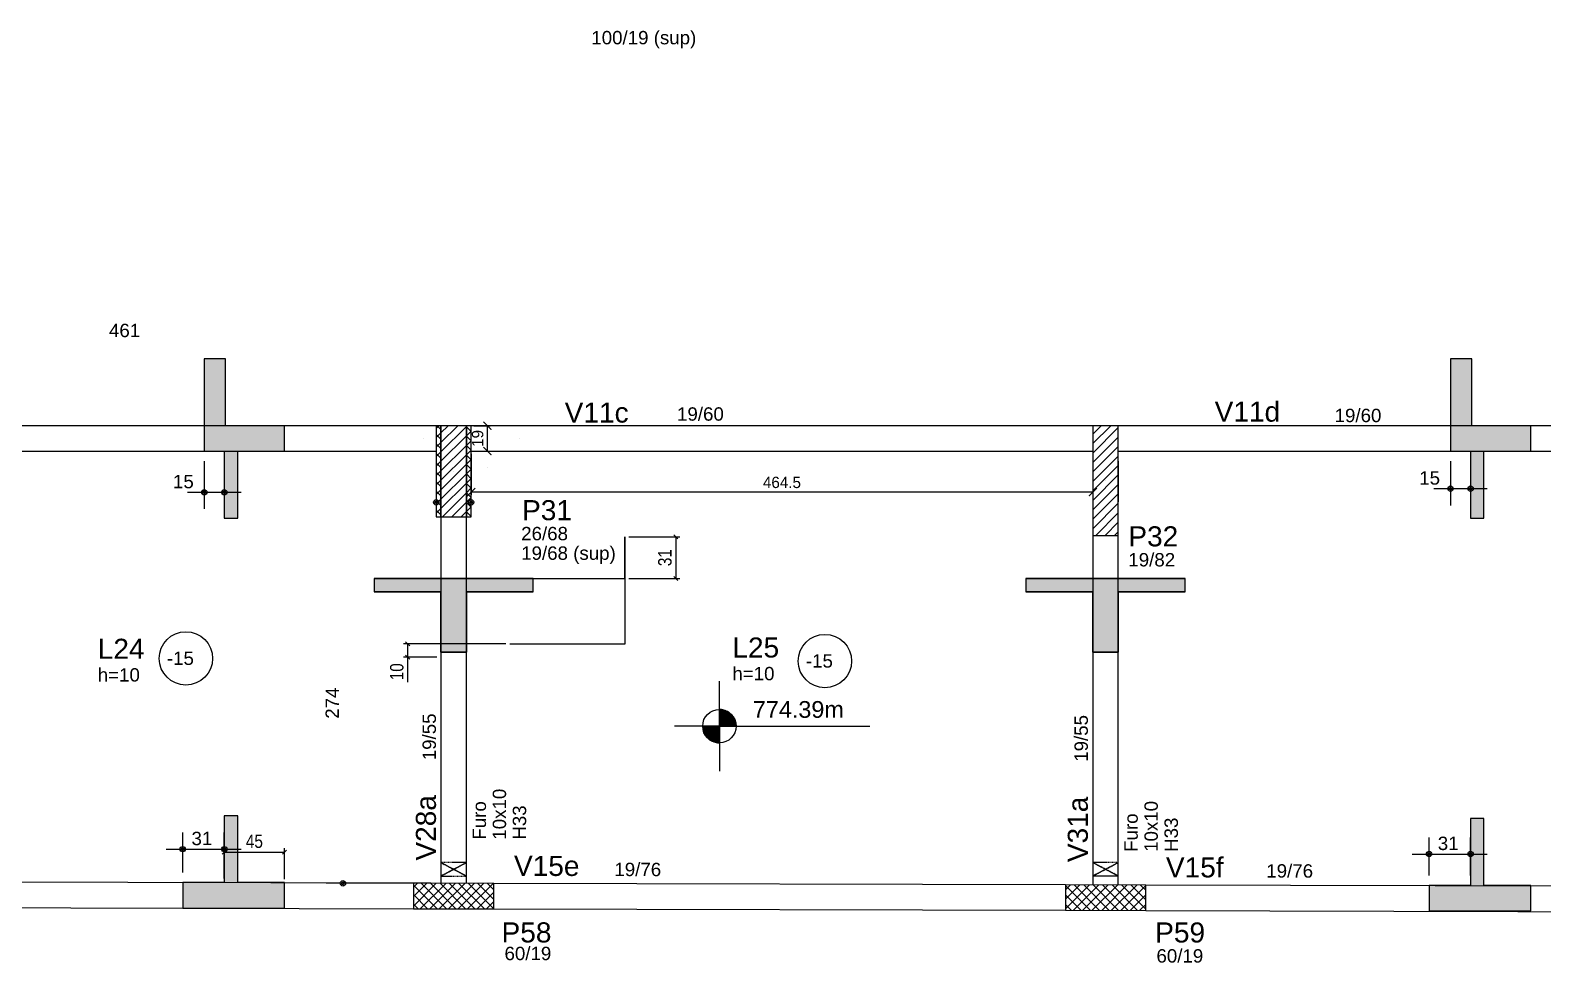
# Model space of a CAD drawing. Header units: millimetres. Extents: x 1659 to 9159, y 667 to 9133.
# Drawn here: x 6010 to 7140, y 6426 to 7123 of the extents above; entities that cross this region are included whole.
import ezdxf

# ---------------------------------------------------------------- set-up
doc = ezdxf.new("R2010")
doc.units = ezdxf.units.MM
doc.linetypes.add('ESTILO_TQS_0001', pattern=[1, 0.7, -0.3])
for name, color, linetype in [('00 - FELIPE', 2, 'Continuous'), ('1', 1, 'Continuous'), ('10', 10, 'Continuous'), ('3', 3, 'Continuous'), ('4', 4, 'Continuous'), ('6', 6, 'Continuous'), ('Painéis', 200, 'Continuous')]:
    doc.layers.add(name, color=color, linetype=linetype)
doc.styles.add('COTA TECNICA', font='techl___.ttf', dxfattribs={"height": 10})
doc.styles.add('ROMAS860', font='ROMAS860.SHX')
doc.styles.get("Standard").update_dxf_attribs({"font": 'arial.ttf'})
doc.dimstyles.new('cota', dxfattribs={"dimtxt": 8.5, "dimasz": 6, "dimexe": 2, "dimexo": 2, "dimgap": 3, "dimtad": 1, "dimdec": 1, "dimzin": 9, "dimdsep": 46, "dimtxsty": 'ROMAS860', "dimblk": 'ARCHTICK', "dimcen": 0.09, "dimclrd": 241, "dimclre": 241, "dimclrt": 2, "dimadec": 0, "dimazin": 2, "dimtfac": 1, "dimtdec": 1, "dimtix": 1, "dimtmove": 0, "dimatfit": 2, "dimfxl": 0, "dimtolj": 1, "dimtzin": 0, "dimlwd": -1, "dimlwe": -1, "dimarcsym": 0})
doc.dimstyles.new('PAINEL', dxfattribs={"dimtxt": 10, "dimasz": 3, "dimexe": 3, "dimexo": 3, "dimgap": 3, "dimtad": 1, "dimdec": 1, "dimzin": 12, "dimdsep": 46, "dimtxsty": 'COTA TECNICA', "dimblk1": 'OBLIQUE', "dimblk2": 'OBLIQUE', "dimsah": 1, "dimcen": 0.9, "dimclrd": 4, "dimclre": 4, "dimclrt": 240, "dimadec": 1, "dimazin": 3, "dimtfac": 1, "dimtdec": 1, "dimtmove": 0, "dimatfit": 3, "dimfxl": 0, "dimtolj": 1, "dimtzin": 12, "dimarcsym": 0})

# ---------------------------------------------------------------- blocks, each defined once
blk = doc.blocks.new('_Oblique')
at = {"color": 0, "linetype": 'ByBlock', "lineweight": -2}
blk.add_line((-0.5, -0.5), (0.5, 0.5), dxfattribs=at)
blk = doc.blocks.new('*D202')
at = {"layer": 'Defpoints', "color": 0}
for p in [(6200.3, 6509), (6155.3, 6486.2), (6200.3, 6485.9)]:
    blk.add_point(p, dxfattribs=at)
at = {"layer": 'Painéis', "color": 4, "lineweight": -2}
for p, q in [((6155.3, 6489.2), (6155.3, 6512)), ((6155.3, 6509), (6200.3, 6509)), ((6200.3, 6488.9), (6200.3, 6512))]:
    blk.add_line(p, q, dxfattribs=at)
at = {"layer": 'Painéis', "color": 4, "lineweight": -2, "xscale": 3, "yscale": 3, "zscale": 3, "rotation": 180}
blk.add_blockref('_Oblique', (6155.3, 6509), dxfattribs=at)
at = {"layer": 'Painéis', "color": 4, "lineweight": -2, "xscale": 3, "yscale": 3, "zscale": 3}
blk.add_blockref('_Oblique', (6200.3, 6509), dxfattribs=at)
at = {"layer": 'Painéis', "color": 240, "insert": (6177.8, 6517.1), "char_height": 10, "attachment_point": 5, "style": 'COTA TECNICA'}
blk.add_mtext('\\A1;45', dxfattribs=at)
blk = doc.blocks.new('*D203')
at = {"layer": 'Defpoints', "color": 0}
for p in [(6454.6, 6744.6), (6454.6, 6713.6), (6492.7, 6713.6)]:
    blk.add_point(p, dxfattribs=at)
at = {"layer": 'Painéis', "color": 4, "lineweight": -2}
for p, q in [((6457.6, 6744.6), (6495.7, 6744.6)), ((6492.7, 6744.6), (6492.7, 6713.6)), ((6457.6, 6713.6), (6495.7, 6713.6))]:
    blk.add_line(p, q, dxfattribs=at)
at = {"layer": 'Painéis', "color": 4, "lineweight": -2, "xscale": 3, "yscale": 3, "zscale": 3}
for p, rotation in [((6492.7, 6744.6), 90), ((6492.7, 6713.6), 270)]:
    blk.add_blockref('_Oblique', p, dxfattribs=dict(at, rotation=rotation))
at = {"layer": 'Painéis', "color": 240, "insert": (6484.5, 6729.1), "char_height": 10, "attachment_point": 5, "rotation": 90, "style": 'COTA TECNICA'}
blk.add_mtext('\\A1;31', dxfattribs=at)
blk = doc.blocks.new('*D204')
at = {"layer": 'Defpoints', "color": 0}
for p in [(6368.7, 6664.6), (6292.3, 6654.6), (6317.2, 6654.6)]:
    blk.add_point(p, dxfattribs=at)
at = {"layer": 'Painéis', "color": 4, "lineweight": -2}
for p, q in [((6365.7, 6664.6), (6289.3, 6664.6)), ((6292.3, 6664.6), (6292.3, 6654.6)), ((6314.2, 6654.6), (6289.3, 6654.6)), ((6292.3, 6654.6), (6292.3, 6636.1))]:
    blk.add_line(p, q, dxfattribs=at)
at = {"layer": 'Painéis', "color": 4, "lineweight": -2, "xscale": 3, "yscale": 3, "zscale": 3}
for p, rotation in [((6292.3, 6664.6), 90), ((6292.3, 6654.6), 270)]:
    blk.add_blockref('_Oblique', p, dxfattribs=dict(at, rotation=rotation))
at = {"layer": 'Painéis', "color": 240, "insert": (6284.2, 6643.8), "char_height": 10, "attachment_point": 5, "rotation": 90, "style": 'COTA TECNICA'}
blk.add_mtext('\\A1;10', dxfattribs=at)
blk = doc.blocks.new('_ArchTick')
at = {"color": 0, "linetype": 'ByBlock', "const_width": 0.15}
blk.add_lwpolyline([(-0.5, -0.5), (0.5, 0.5)], dxfattribs=at)
blk = doc.blocks.new('*D219')
at = {"layer": '00 - FELIPE', "color": 241}
for p, q in [((6341.7, 6827.7), (6353.9, 6827.7)), ((6351.9, 6808.7), (6351.9, 6827.7)), ((6341.7, 6808.7), (6353.9, 6808.7))]:
    blk.add_line(p, q, dxfattribs=at)
at = {"layer": 'Defpoints', "color": 0}
for p in [(6339.7, 6827.7), (6351.9, 6827.7), (6339.7, 6808.7)]:
    blk.add_point(p, dxfattribs=at)
at = {"layer": '00 - FELIPE', "color": 241, "xscale": 6, "yscale": 6, "zscale": 6}
for p, rotation in [((6351.9, 6827.7), 90), ((6351.9, 6808.7), 270)]:
    blk.add_blockref('_ArchTick', p, dxfattribs=dict(at, rotation=rotation))
at = {"layer": '00 - FELIPE', "color": 2, "insert": (6344.6, 6818.2), "char_height": 8.5, "attachment_point": 5, "rotation": 90, "style": 'ROMAS860'}
blk.add_mtext('\\A1;19', dxfattribs=at)
blk = doc.blocks.new('*D220')
at = {"layer": '00 - FELIPE', "color": 241}
for p, q in [((6339.7, 6806.7), (6339.7, 6776.1)), ((6804.2, 6806.7), (6804.2, 6776.1)), ((6804.2, 6778.1), (6339.7, 6778.1))]:
    blk.add_line(p, q, dxfattribs=at)
at = {"layer": 'Defpoints', "color": 0}
for p in [(6339.7, 6808.7), (6804.2, 6808.7), (6339.7, 6778.1)]:
    blk.add_point(p, dxfattribs=at)
at = {"layer": '00 - FELIPE', "color": 241, "xscale": 6, "yscale": 6, "zscale": 6, "rotation": 180}
blk.add_blockref('_ArchTick', (6339.7, 6778.1), dxfattribs=at)
at = {"layer": '00 - FELIPE', "color": 241, "xscale": 6, "yscale": 6, "zscale": 6}
blk.add_blockref('_ArchTick', (6804.2, 6778.1), dxfattribs=at)
at = {"layer": '00 - FELIPE', "color": 2, "insert": (6571.9, 6785.3), "char_height": 8.5, "attachment_point": 5, "style": 'ROMAS860'}
blk.add_mtext('\\A1;464.5', dxfattribs=at)

msp = doc.modelspace()

# ---------------------------------------------------------------- linework, layer by layer
at = {"layer": '1', "linetype": 'Continuous'}
for p, q in [((6282.88, 6827.72), (6282.88, 6827.72)), ((6282.88, 6827.72), (6282.88, 6827.72)), ((6313.67, 6825.88), (6315.51, 6827.72)), ((6313.67, 6827.72), (6313.67, 6827.72)), ((6313.67, 6827.72), (6313.67, 6827.72)), ((6313.67, 6827.72), (6313.67, 6827.72)), ((6314.22, 6827.72), (6317.17, 6824.77)), ((6317.17, 6815.23), (6329.66, 6827.72)), ((6317.17, 6822.3), (6322.59, 6827.72)), ((6317.17, 6808.16), (6336.17, 6827.16)), ((6336.17, 6827.17), (6336.73, 6827.72)), ((6336.17, 6826.98), (6339.67, 6823.48)), ((6339.67, 6827.72), (6339.67, 6827.72)), ((6339.67, 6827.72), (6339.67, 6827.72)), ((6339.67, 6827.72), (6339.67, 6827.72)), ((6804.17, 6814.34), (6817.56, 6827.73)), ((6804.17, 6821.41), (6810.49, 6827.73)), ((6804.17, 6827.73), (6804.17, 6827.73)), ((6804.17, 6827.73), (6804.17, 6827.73)), ((6804.17, 6827.72), (6804.17, 6827.72)), ((6804.17, 6807.26), (6823.17, 6826.26)), ((6823.17, 6827.73), (6823.17, 6827.73)), ((6823.17, 6827.73), (6823.17, 6827.73)), ((6838.67, 6827.72), (6838.67, 6827.72)), ((6969.51, 6827.72), (6969.51, 6827.72)), ((6304.17, 6818.22), (6304.17, 6818.22)), ((6304.17, 6818.22), (6304.17, 6818.22)), ((6313.67, 6818.81), (6317.17, 6822.31)), ((6313.67, 6821.2), (6317.17, 6817.7)), ((6313.67, 6811.74), (6317.17, 6815.24)), ((6313.67, 6814.13), (6317.17, 6810.63)), ((6317.17, 6801.09), (6336.17, 6820.09)), ((6336.17, 6820.1), (6339.67, 6823.6)), ((6336.17, 6819.91), (6339.67, 6816.41)), ((6336.17, 6813.03), (6339.67, 6816.53)), ((6349.17, 6818.22), (6349.17, 6818.22)), ((6349.17, 6818.22), (6349.17, 6818.22)), ((6376.17, 6818.22), (6376.17, 6818.22)), ((6804.17, 6800.19), (6823.17, 6819.19)), ((6140.31, 6808.72), (6140.31, 6808.72)), ((6155.31, 6808.72), (6155.31, 6808.72)), ((6287.71, 6808.72), (6287.71, 6808.72)), ((6287.71, 6808.72), (6287.71, 6808.72)), ((6301.67, 6808.6), (6301.67, 6808.6)), ((6313.67, 6804.67), (6317.17, 6808.17)), ((6313.67, 6807.06), (6317.17, 6803.56)), ((6317.17, 6794.02), (6336.17, 6813.02)), ((6317.17, 6786.95), (6336.17, 6805.95)), ((6336.17, 6812.84), (6339.67, 6809.34)), ((6336.17, 6805.96), (6339.67, 6809.46)), ((6336.17, 6805.77), (6339.67, 6802.27)), ((6336.17, 6798.89), (6339.67, 6802.39)), ((6351.67, 6808.71), (6351.67, 6808.71)), ((6804.17, 6793.12), (6823.17, 6812.12)), ((6804.17, 6786.05), (6823.17, 6805.05)), ((6823.17, 6808.72), (6823.17, 6808.72)), ((7071.32, 6808.72), (7071.32, 6808.72)), ((7086.32, 6808.72), (7086.32, 6808.72)), ((6140.31, 6801.22), (6140.31, 6765.47)), ((6155.31, 6801.22), (6155.31, 6765.47)), ((6313.67, 6797.6), (6317.17, 6801.1)), ((6313.67, 6799.98), (6317.17, 6796.48)), ((6313.67, 6796.6), (6313.67, 6796.6)), ((6313.67, 6790.53), (6317.17, 6794.03)), ((6313.67, 6792.91), (6317.17, 6789.41)), ((6317.17, 6779.88), (6336.17, 6798.88)), ((6317.17, 6772.81), (6336.17, 6791.81)), ((6326.67, 6793.72), (6326.67, 6793.72)), ((6336.17, 6798.7), (6339.67, 6795.2)), ((6336.17, 6791.82), (6339.67, 6795.32)), ((6336.17, 6791.63), (6339.67, 6788.13)), ((6339.67, 6796.71), (6339.67, 6796.71)), ((6351.67, 6796.71), (6351.67, 6796.71)), ((6351.67, 6796.71), (6351.67, 6796.71)), ((6804.17, 6778.98), (6823.17, 6797.98)), ((6804.17, 6771.91), (6823.17, 6790.91)), ((6823.17, 6801.22), (6823.17, 6770.8)), ((7071.32, 6801.22), (7071.32, 6768.18)), ((7086.32, 6801.22), (7086.32, 6768.18)), ((6313.67, 6783.46), (6317.17, 6786.96)), ((6313.67, 6785.84), (6317.17, 6782.34)), ((6313.67, 6776.39), (6317.17, 6779.89)), ((6317.17, 6765.73), (6336.17, 6784.73)), ((6336.17, 6784.74), (6339.67, 6788.24)), ((6336.17, 6784.56), (6339.67, 6781.06)), ((6336.17, 6777.67), (6339.67, 6781.17)), ((6804.17, 6764.84), (6823.17, 6783.84)), ((6813.67, 6786.73), (6813.67, 6786.73)), ((7058.82, 6780.68), (7098.82, 6780.68)), ((6127.81, 6777.97), (6167.81, 6777.97)), ((6313.67, 6778.77), (6317.17, 6775.27)), ((6313.67, 6769.32), (6317.17, 6772.82)), ((6313.67, 6771.7), (6317.17, 6768.2)), ((6318.23, 6759.72), (6336.17, 6777.66)), ((6325.3, 6759.72), (6336.17, 6770.59)), ((6336.17, 6777.48), (6339.67, 6773.98)), ((6336.17, 6770.6), (6339.67, 6774.1)), ((6336.17, 6770.41), (6339.67, 6766.91)), ((6804.17, 6757.77), (6823.17, 6776.77)), ((6804.17, 6750.7), (6823.17, 6769.7)), ((6313.67, 6762.24), (6317.17, 6765.74)), ((6313.67, 6764.63), (6317.17, 6761.13)), ((6313.67, 6759.73), (6313.67, 6759.73)), ((6313.67, 6759.73), (6313.67, 6759.73)), ((6332.37, 6759.72), (6336.17, 6763.52)), ((6336.17, 6763.53), (6339.67, 6767.03)), ((6336.17, 6763.34), (6339.67, 6759.84)), ((6339.44, 6759.73), (6339.67, 6759.96)), ((6806.27, 6745.73), (6823.17, 6762.63)), ((6804.17, 6745.73), (6804.17, 6745.73)), ((6804.17, 6745.73), (6804.17, 6745.73)), ((6813.34, 6745.73), (6823.17, 6755.55)), ((6820.42, 6745.73), (6823.17, 6748.48)), ((6525.18, 6603.15), (6525.18, 6636.71)), ((6525.18, 6615.65), (6525.18, 6590.65)), ((6525.18, 6615.04), (6529.01, 6615.04)), ((6525.18, 6614.25), (6530.91, 6614.25)), ((6525.18, 6613.46), (6532.25, 6613.46)), ((6525.18, 6612.66), (6533.29, 6612.66)), ((6525.18, 6611.87), (6534.13, 6611.87)), ((6525.18, 6611.08), (6534.84, 6611.08)), ((6525.18, 6610.28), (6535.44, 6610.28)), ((6525.18, 6603.15), (6491.62, 6603.15)), ((6512.68, 6603.15), (6537.68, 6603.15)), ((6525.18, 6602.36), (6512.68, 6602.36)), ((6525.18, 6601.56), (6512.78, 6601.56)), ((6525.18, 6600.77), (6512.91, 6600.77)), ((6525.18, 6599.98), (6513.09, 6599.98)), ((6525.18, 6599.18), (6513.33, 6599.18)), ((6525.18, 6609.49), (6535.95, 6609.49)), ((6525.18, 6608.7), (6536.38, 6608.7)), ((6525.18, 6607.91), (6536.74, 6607.91)), ((6525.18, 6607.11), (6537.03, 6607.11)), ((6525.18, 6606.32), (6537.27, 6606.32)), ((6525.18, 6605.53), (6537.45, 6605.53)), ((6525.18, 6604.73), (6537.58, 6604.73)), ((6525.18, 6603.94), (6537.65, 6603.94)), ((6525.18, 6603.15), (6637.68, 6603.15)), ((6525.18, 6603.15), (6525.18, 6569.59)), ((6525.18, 6598.39), (6513.62, 6598.39)), ((6525.18, 6597.6), (6513.98, 6597.6)), ((6525.18, 6596.81), (6514.41, 6596.81)), ((6525.18, 6596.01), (6514.92, 6596.01)), ((6525.18, 6595.22), (6515.52, 6595.22)), ((6525.18, 6594.43), (6516.23, 6594.43)), ((6525.18, 6593.63), (6517.07, 6593.63)), ((6525.18, 6592.84), (6518.11, 6592.84)), ((6525.18, 6592.05), (6519.43, 6592.05)), ((6525.18, 6591.26), (6521.33, 6591.26)), ((6124.31, 6493.72), (6124.31, 6523.72)), ((6155.31, 6493.72), (6155.31, 6523.72)), ((7055.32, 6491.63), (7055.32, 6520.05)), ((7086.32, 6491.63), (7086.32, 6520.05)), ((6111.81, 6511.22), (6167.81, 6511.22)), ((7042.82, 6507.55), (7098.82, 6507.55)), ((6124.31, 6486.22), (6124.31, 6486.22)), ((6155.31, 6486.22), (6155.31, 6486.22)), ((6309.64, 6485.68), (6231.46, 6485.68)), ((6296.62, 6468.72), (6313.67, 6485.69)), ((6296.64, 6475.79), (6306.6, 6485.7)), ((6296.66, 6482.86), (6299.53, 6485.72)), ((6301.7, 6466.72), (6320.74, 6485.67)), ((6302.35, 6485.71), (6321.31, 6466.67)), ((6308.77, 6466.7), (6327.82, 6485.65)), ((6309.42, 6485.7), (6328.38, 6466.65)), ((6315.84, 6466.68), (6334.89, 6485.64)), ((6316.49, 6485.68), (6335.45, 6466.63)), ((6317.14, 6485.68), (6317.14, 6485.68)), ((6322.91, 6466.66), (6341.96, 6485.62)), ((6323.57, 6485.66), (6342.52, 6466.62)), ((6329.98, 6466.65), (6349.03, 6485.6)), ((6330.64, 6485.65), (6349.59, 6466.6)), ((6337.05, 6466.63), (6356.1, 6485.58)), ((6337.71, 6485.63), (6356.62, 6466.58)), ((6344.78, 6485.61), (6356.64, 6473.7)), ((6351.85, 6485.6), (6356.65, 6480.77)), ((6296.64, 6477.27), (6307.16, 6466.7)), ((6296.66, 6484.34), (6314.24, 6466.69)), ((6326.64, 6476.16), (6326.64, 6476.16)), ((6344.13, 6466.61), (6356.65, 6479.08)), ((6783.66, 6466.68), (6801.57, 6484.51)), ((6783.68, 6473.75), (6794.5, 6484.53)), ((6783.68, 6476.97), (6795.07, 6465.52)), ((6783.69, 6480.83), (6787.43, 6484.54)), ((6783.7, 6484.04), (6802.14, 6465.51)), ((6789.6, 6465.54), (6808.64, 6484.49)), ((6790.26, 6484.54), (6809.22, 6465.49)), ((6796.67, 6465.52), (6815.71, 6484.47)), ((6797.33, 6484.52), (6816.29, 6465.47)), ((6803.74, 6465.5), (6822.78, 6484.46)), ((6804.18, 6484.5), (6804.18, 6484.5)), ((6804.4, 6484.5), (6823.36, 6465.46)), ((6810.81, 6465.49), (6829.85, 6484.44)), ((6811.47, 6484.49), (6830.43, 6465.44)), ((6813.68, 6474.98), (6813.68, 6474.98)), ((6817.88, 6465.47), (6836.93, 6484.42)), ((6818.55, 6484.47), (6837.5, 6465.42)), ((6824.95, 6465.45), (6843.7, 6484.11)), ((6825.62, 6484.45), (6843.66, 6466.32)), ((6832.02, 6465.44), (6843.68, 6477.04)), ((6832.69, 6484.43), (6843.68, 6473.39)), ((6839.76, 6484.42), (6843.69, 6480.46)), ((7055.32, 6484.13), (7055.32, 6484.13)), ((7086.32, 6484.13), (7086.32, 6484.13)), ((6296.62, 6466.63), (6296.62, 6466.63)), ((6296.62, 6466.63), (6296.62, 6466.63)), ((6296.63, 6470.2), (6300.09, 6466.72)), ((6351.2, 6466.6), (6356.63, 6472.01)), ((6356.62, 6466.48), (6356.62, 6466.48)), ((6356.62, 6466.48), (6356.62, 6466.48)), ((6783.66, 6465.46), (6783.66, 6465.46)), ((6783.66, 6465.46), (6783.66, 6465.46)), ((6783.67, 6469.9), (6788, 6465.54)), ((6839.09, 6465.42), (6843.67, 6469.97)), ((6843.66, 6465.31), (6843.66, 6465.31)), ((6843.66, 6465.31), (6843.66, 6465.31))]:
    msp.add_line(p, q, dxfattribs=at)
at = {"layer": '1', "color": 5, "linetype": 'Continuous'}
msp.add_line((6359.17, 6808.71), (6444.88, 6808.71), dxfattribs=at)
for points in [[(6313.67, 6827.72), (5852.67, 6827.72)], [(6804.17, 6827.72), (6339.67, 6827.72)], [(7213.67, 6827.72), (6823.17, 6827.72)], [(5852.67, 6808.72), (6313.67, 6808.72)], [(6339.67, 6808.72), (6804.17, 6808.72)], [(6823.17, 6808.72), (7213.67, 6808.72)], [(6317.17, 6759.72), (6317.14, 6485.68)], [(6336.14, 6485.63), (6336.17, 6759.72)], [(6804.18, 6745.73), (6804.18, 6484.5)], [(6823.18, 6484.46), (6823.18, 6745.73)], [(6296.66, 6485.7), (5869.57, 6486.75)], [(6783.7, 6484.56), (6356.66, 6485.56)], [(7492.17, 6482.7), (6843.7, 6484.43)], [(5869.52, 6467.75), (6296.62, 6466.7)], [(6356.62, 6466.56), (6783.66, 6465.56)], [(6843.66, 6465.43), (7492.12, 6463.7)]]:
    msp.add_lwpolyline(points, dxfattribs=at)
at = {"layer": '1', "linetype": 'Continuous'}
for points in [[(6525.18, 6615.65), (6525.18, 6603.15), (6537.68, 6603.15), (6537.67, 6603.6), (6537.62, 6604.39), (6537.51, 6605.18), (6537.35, 6606), (6537.15, 6606.74), (6536.87, 6607.56), (6536.54, 6608.37), (6536.16, 6609.12), (6535.69, 6609.92), (6535.11, 6610.74), (6534.41, 6611.58), (6533.82, 6612.19), (6533.03, 6612.88), (6532.48, 6613.29), (6531.9, 6613.69), (6531.19, 6614.11), (6530.49, 6614.47), (6529.41, 6614.91), (6528.42, 6615.22), (6527.62, 6615.41), (6526.66, 6615.56), (6525.88, 6615.63), (6525.18, 6615.65)], [(6525.18, 6590.65), (6525.18, 6603.15), (6512.68, 6603.15), (6512.69, 6602.69), (6512.74, 6601.91), (6512.85, 6601.12), (6513.01, 6600.29), (6513.21, 6599.56), (6513.49, 6598.74), (6513.82, 6597.93), (6514.2, 6597.18), (6514.67, 6596.38), (6515.25, 6595.56), (6515.95, 6594.72), (6516.54, 6594.11), (6517.33, 6593.42), (6517.88, 6593.01), (6518.46, 6592.61), (6519.17, 6592.19), (6519.87, 6591.83), (6520.95, 6591.38), (6521.94, 6591.08), (6522.74, 6590.89), (6523.7, 6590.74), (6524.48, 6590.67), (6525.18, 6590.65)]]:
    msp.add_lwpolyline(points, dxfattribs=at)
at = {"layer": '1', "linetype": 'ESTILO_TQS_0001'}
for points in [[(6326.67, 6496.13), (6336.17, 6491.13), (6336.17, 6501.13), (6326.67, 6496.13), (6336.17, 6501.13), (6317.17, 6501.13), (6326.67, 6496.13), (6317.17, 6501.13), (6317.17, 6491.13), (6326.67, 6496.13), (6317.17, 6491.13), (6336.17, 6491.13), (6326.67, 6496.13)], [(6813.68, 6496.19), (6823.18, 6491.19), (6823.18, 6501.19), (6813.68, 6496.19), (6823.18, 6501.19), (6804.18, 6501.19), (6813.68, 6496.19), (6804.18, 6501.19), (6804.18, 6491.19), (6813.68, 6496.19), (6804.18, 6491.19), (6823.18, 6491.19), (6813.68, 6496.19)]]:
    msp.add_lwpolyline(points, dxfattribs=at)
at = {"layer": '1', "linetype": 'Continuous'}
for centre, radius in [((6140.31, 6777.97), 2), ((6155.31, 6777.97), 2), ((7071.32, 6780.68), 2), ((7071.32, 6780.68), 1), ((7086.32, 6780.68), 2), ((7086.32, 6780.68), 1), ((6140.31, 6777.97), 1), ((6155.31, 6777.97), 1), ((6313.67, 6770.45), 2), ((6313.67, 6770.45), 1), ((6339.67, 6770.45), 2), ((6339.67, 6770.45), 1), ((6525.18, 6603.15), 12.5), ((6124.31, 6511.22), 2), ((6124.31, 6511.22), 1), ((6155.31, 6511.22), 2), ((6155.31, 6511.22), 1), ((7055.32, 6507.55), 2), ((7055.32, 6507.55), 1), ((7086.32, 6507.55), 2), ((7086.32, 6507.55), 1), ((6243.96, 6485.68), 2), ((6243.96, 6485.68), 1)]:
    msp.add_circle(centre, radius, dxfattribs=at)
at = {"layer": '10', "linetype": 'Continuous'}
for points in [[(6140.31, 6808.72), (6155.31, 6808.72), (6155.31, 6758.72), (6165.31, 6758.72), (6165.31, 6808.72), (6200.31, 6808.72), (6200.31, 6827.72), (6156.31, 6827.72), (6156.31, 6877.72), (6140.31, 6877.72), (6140.31, 6808.72)], [(7086.32, 6758.72), (7096.32, 6758.72), (7096.32, 6808.72), (7131.32, 6808.72), (7131.32, 6827.72), (7087.32, 6827.72), (7087.32, 6877.72), (7071.32, 6877.72), (7071.32, 6808.72), (7086.32, 6808.72), (7086.32, 6758.72)], [(6267.17, 6703.56), (6317.17, 6703.56), (6317.17, 6658.56), (6336.17, 6658.56), (6336.17, 6703.56), (6386.17, 6703.56), (6386.17, 6713.56), (6267.17, 6713.56), (6267.17, 6703.56)], [(6754.18, 6703.56), (6804.18, 6703.56), (6804.18, 6658.56), (6823.18, 6658.56), (6823.18, 6703.56), (6873.18, 6703.56), (6873.18, 6713.56), (6754.18, 6713.56), (6754.18, 6703.56)], [(6124.31, 6467.22), (6200.31, 6467.22), (6200.31, 6486.22), (6165.31, 6486.22), (6165.31, 6536.22), (6155.31, 6536.22), (6155.31, 6486.22), (6124.31, 6486.22), (6124.31, 6467.22)], [(7086.32, 6534.13), (7086.32, 6484.13), (7055.32, 6484.13), (7055.32, 6465.13), (7131.32, 6465.13), (7131.32, 6484.13), (7096.32, 6484.13), (7096.32, 6534.13)], [(7086.32, 6534.13), (7086.32, 6484.13), (7055.32, 6484.13), (7055.32, 6465.13), (7131.32, 6465.13), (7131.32, 6484.13), (7096.32, 6484.13), (7096.32, 6534.13), (7086.32, 6534.13)]]:
    msp.add_lwpolyline(points, dxfattribs=at)
at = {"layer": '3', "linetype": 'Continuous'}
for centre in [(6126.63, 6653.79), (6604, 6651.81)]:
    msp.add_circle(centre, 19.93, dxfattribs=at)
at = {"layer": '6', "linetype": 'Continuous'}
for p, q in [((6140.31, 6877.72), (6140.31, 6808.72)), ((7071.32, 6877.72), (7071.32, 6808.72)), ((7087.32, 6827.72), (7087.32, 6877.72)), ((6200.31, 6827.72), (6156.31, 6827.72)), ((6200.31, 6808.72), (6200.31, 6827.72)), ((7131.32, 6827.72), (7087.32, 6827.72)), ((7131.32, 6808.72), (7131.32, 6827.72)), ((6140.31, 6808.72), (6155.31, 6808.72)), ((6155.31, 6808.72), (6155.31, 6758.72)), ((6165.31, 6758.72), (6165.31, 6808.72)), ((6165.31, 6808.72), (6200.31, 6808.72)), ((7071.32, 6808.72), (7086.32, 6808.72)), ((7086.32, 6808.72), (7086.32, 6758.72)), ((7096.32, 6758.72), (7096.32, 6808.72)), ((7096.32, 6808.72), (7131.32, 6808.72)), ((6267.17, 6713.56), (6386.17, 6713.56)), ((6754.18, 6713.56), (6873.18, 6713.56)), ((6317.17, 6703.56), (6267.17, 6703.56)), ((6317.17, 6658.56), (6317.17, 6703.56)), ((6386.17, 6703.56), (6336.17, 6703.56)), ((6336.17, 6703.56), (6336.17, 6658.56)), ((6804.18, 6703.56), (6754.18, 6703.56)), ((6804.18, 6658.56), (6804.18, 6703.56)), ((6873.18, 6703.56), (6823.18, 6703.56)), ((6823.18, 6703.56), (6823.18, 6658.56)), ((6336.17, 6658.56), (6317.17, 6658.56)), ((6823.18, 6658.56), (6804.18, 6658.56)), ((6155.31, 6536.22), (6155.31, 6486.22)), ((6165.31, 6486.22), (6165.31, 6536.22)), ((7086.32, 6534.13), (7086.32, 6484.13)), ((7096.32, 6484.13), (7096.32, 6534.13)), ((6155.31, 6486.22), (6124.31, 6486.22)), ((6124.31, 6486.22), (6124.31, 6467.22)), ((6200.31, 6486.22), (6165.31, 6486.22)), ((6200.31, 6467.22), (6200.31, 6486.22)), ((7086.32, 6484.13), (7055.32, 6484.13)), ((7055.32, 6484.13), (7055.32, 6465.13)), ((7131.32, 6484.13), (7096.32, 6484.13)), ((7131.32, 6465.13), (7131.32, 6484.13)), ((6124.31, 6467.22), (6200.31, 6467.22)), ((7055.32, 6465.13), (7131.32, 6465.13))]:
    msp.add_line(p, q, dxfattribs=at)
for points in [[(6313.67, 6759.73), (6317.17, 6759.73), (6317.17, 6827.72), (6313.67, 6827.72), (6313.67, 6759.73)], [(6317.17, 6759.72), (6336.17, 6759.72), (6336.17, 6827.72), (6317.17, 6827.72), (6317.17, 6759.72)], [(6336.17, 6759.73), (6339.67, 6759.73), (6339.67, 6827.72), (6336.17, 6827.72), (6336.17, 6759.73)], [(6804.17, 6745.73), (6823.17, 6745.73), (6823.17, 6827.73), (6804.17, 6827.73), (6804.17, 6745.73)], [(6296.62, 6466.73), (6356.62, 6466.58), (6356.66, 6485.58), (6296.66, 6485.73), (6296.62, 6466.73)], [(6783.66, 6465.55), (6843.66, 6465.41), (6843.7, 6484.41), (6783.7, 6484.55), (6783.66, 6465.55)]]:
    msp.add_lwpolyline(points, dxfattribs=at)
for points in [[(6155.31, 6808.72), (6156.31, 6877.72), (6140.31, 6877.72)], [(6155.31, 6808.72), (6140.31, 6877.72), (6140.31, 6808.72)], [(6155.31, 6808.72), (6156.31, 6827.72), (6156.31, 6877.72)], [(7086.32, 6808.72), (7087.32, 6877.72), (7071.32, 6877.72)], [(7086.32, 6808.72), (7071.32, 6877.72), (7071.32, 6808.72)], [(7086.32, 6808.72), (7087.32, 6827.72), (7087.32, 6877.72)], [(6155.31, 6808.72), (6165.31, 6758.72), (6156.31, 6827.72)], [(6165.31, 6808.72), (6200.31, 6827.72), (6156.31, 6827.72)], [(6165.31, 6808.72), (6156.31, 6827.72), (6165.31, 6758.72)], [(6165.31, 6808.72), (6200.31, 6808.72), (6200.31, 6827.72)], [(7086.32, 6808.72), (7096.32, 6758.72), (7087.32, 6827.72)], [(7096.32, 6808.72), (7131.32, 6827.72), (7087.32, 6827.72)], [(7096.32, 6808.72), (7087.32, 6827.72), (7096.32, 6758.72)], [(7096.32, 6808.72), (7131.32, 6808.72), (7131.32, 6827.72)], [(6155.31, 6808.72), (6155.31, 6758.72), (6165.31, 6758.72)], [(7086.32, 6808.72), (7086.32, 6758.72), (7096.32, 6758.72)], [(6267.17, 6713.56), (6267.17, 6703.56), (6317.17, 6703.56)], [(6267.17, 6713.56), (6317.17, 6703.56), (6386.17, 6713.56)], [(6336.17, 6703.56), (6386.17, 6713.56), (6317.17, 6703.56)], [(6336.17, 6703.56), (6386.17, 6703.56), (6386.17, 6713.56)], [(6754.18, 6713.56), (6754.18, 6703.56), (6804.18, 6703.56)], [(6754.18, 6713.56), (6804.18, 6703.56), (6873.18, 6713.56)], [(6804.18, 6703.56), (6823.18, 6703.56), (6873.18, 6713.56)], [(6823.18, 6703.56), (6873.18, 6703.56), (6873.18, 6713.56)], [(6336.17, 6703.56), (6317.17, 6703.56), (6317.17, 6658.56)], [(6336.17, 6703.56), (6317.17, 6658.56), (6336.17, 6658.56)], [(6804.18, 6658.56), (6823.18, 6658.56), (6804.18, 6703.56)], [(6823.18, 6658.56), (6823.18, 6703.56), (6804.18, 6703.56)], [(6165.31, 6536.22), (6155.31, 6536.22), (6165.31, 6486.22)], [(6155.31, 6536.22), (6155.31, 6486.22), (6165.31, 6486.22)], [(7096.32, 6484.13), (7096.32, 6534.13), (7086.32, 6534.13)], [(7096.32, 6484.13), (7086.32, 6534.13), (7086.32, 6484.13)], [(6155.31, 6486.22), (6124.31, 6486.22), (6200.31, 6467.22)], [(6200.31, 6467.22), (6124.31, 6486.22), (6124.31, 6467.22)], [(6165.31, 6486.22), (6155.31, 6486.22), (6200.31, 6467.22)], [(6200.31, 6467.22), (6200.31, 6486.22), (6165.31, 6486.22)], [(7086.32, 6484.13), (7055.32, 6484.13), (7055.32, 6465.13)], [(7086.32, 6484.13), (7055.32, 6465.13), (7131.32, 6465.13)], [(7096.32, 6484.13), (7086.32, 6484.13), (7131.32, 6465.13)], [(7096.32, 6484.13), (7131.32, 6465.13), (7131.32, 6484.13)]]:
    msp.add_solid(points, dxfattribs=at)
at = {"layer": 'Painéis'}
for p, q in [((6454.58, 6713.56), (6454.58, 6744.56)), ((6454.58, 6744.56), (6454.58, 6664.56)), ((6386.17, 6713.56), (6454.58, 6713.56)), ((6454.58, 6664.56), (6368.72, 6664.56))]:
    msp.add_line(p, q, dxfattribs=at)

# ---------------------------------------------------------------- texts
at = {"layer": '1', "linetype": 'Continuous'}
for s, height, p in [('461', 10, (6069.17, 6893.91)), ('15', 10, (6116.98, 6780.97)), ('15', 10, (7047.98, 6783.68)), ('774.39m', 12.5, (6550.18, 6609.4)), ('31', 10, (6130.81, 6514.22)), ('31', 10, (7061.82, 6510.55))]:
    msp.add_text(s, height=height, dxfattribs=at).set_placement(p)
for s, p in [('274', (6240.96, 6608.7)), ('10x10', (6365.82, 6518.32)), ('Furo', (6350.82, 6518.32)), ('H33', (6380.82, 6518.32)), ('10x10', (6852.69, 6509.2)), ('Furo', (6837.69, 6509.2)), ('H33', (6867.69, 6509.2))]:
    msp.add_text(s, height=10, rotation=90, dxfattribs=at).set_placement(p)
at = {"layer": '3', "linetype": 'Continuous'}
for s, p in [('100/19 (sup)', (6429.5, 7112.77)), ('19/60', (6493.53, 6831.47)), ('19/60', (6984.77, 6830.38)), ('26/68', (6377.11, 6742.09)), ('19/68 (sup)', (6377.11, 6727.48)), ('19/82', (6830.67, 6722.53)), ('-15', (6112.41, 6648.9)), ('-15', (6589.78, 6646.92)), ('h=10', (6060.78, 6636.48)), ('h=10', (6534.87, 6637.44)), ('60/19', (6364.64, 6428.26)), ('60/19', (6851.68, 6426.45))]:
    msp.add_text(s, height=10, dxfattribs=at).set_placement(p)
for s, rotation, p in [('19/55', 90, (6313.42, 6577.68)), ('19/55', 90, (6800.43, 6576.53)), ('19/76', 359.87, (6446.71, 6491.1)), ('19/76', 359.87, (6933.71, 6490))]:
    msp.add_text(s, height=10, rotation=rotation, dxfattribs=at).set_placement(p)
at = {"layer": '4', "linetype": 'Continuous'}
for s, p in [('V11c', (6409.6, 6830.05)), ('V11d', (6895.16, 6830.74)), ('L24', (6060.78, 6653.48)), ('L25', (6534.87, 6654.44))]:
    msp.add_text(s, height=15, dxfattribs=at).set_placement(p)
for s, rotation, p in [('V28a', 90, (6313.42, 6502.68)), ('V31a', 90, (6800.43, 6501.53)), ('V15e', 359.87, (6371.71, 6491.27)), ('V15f', 359.87, (6858.71, 6490.17))]:
    msp.add_text(s, height=15, rotation=rotation, dxfattribs=at).set_placement(p)
at = {"layer": '6', "linetype": 'Continuous'}
for s, p in [('P31', (6377.76, 6757.09)), ('P32', (6830.67, 6737.53)), ('P58', (6362.44, 6441.5)), ('P59', (6850.72, 6441.45))]:
    msp.add_text(s, height=15, dxfattribs=at).set_placement(p)

# ---------------------------------------------------------------- dimensions: what is measured, and where the dimension line sits
at = {"layer": '00 - FELIPE'}
for p1, p2, distance, picture, middle in [((6339.67, 6808.72), (6339.67, 6827.72), -12.21, '*D219', (6344.64, 6818.22)), ((6804.17, 6808.72), (6339.67, 6808.72), 30.64, '*D220', (6571.92, 6785.34))]:
    dim = msp.add_aligned_dim(p1=p1, p2=p2, distance=distance, dimstyle='cota', dxfattribs=at)
    dim.commit()
    dim.dimension.update_dxf_attribs({"geometry": picture, "text_midpoint": middle})
at = {"layer": 'Painéis'}
for base, p1, p2, picture, middle in [((6492.69, 6713.56), (6454.58, 6744.56), (6454.58, 6713.56), '*D203', (6484.47, 6729.06)), ((6292.28, 6654.56), (6368.72, 6664.56), (6317.17, 6654.56), '*D204', (6284.17, 6643.84))]:
    dim = msp.add_linear_dim(base=base, p1=p1, p2=p2, angle=90, dimstyle='PAINEL', dxfattribs=at)
    dim.commit()
    dim.dimension.update_dxf_attribs({"geometry": picture, "text_midpoint": middle})
dim = msp.add_linear_dim(base=(6200.31, 6508.99), p1=(6155.31, 6486.22), p2=(6200.31, 6485.93), dimstyle='PAINEL', dxfattribs=at)
dim.commit()
dim.dimension.update_dxf_attribs({"geometry": '*D202', "text_midpoint": (6177.81, 6517.1)})

doc.saveas('drawing.dxf')
